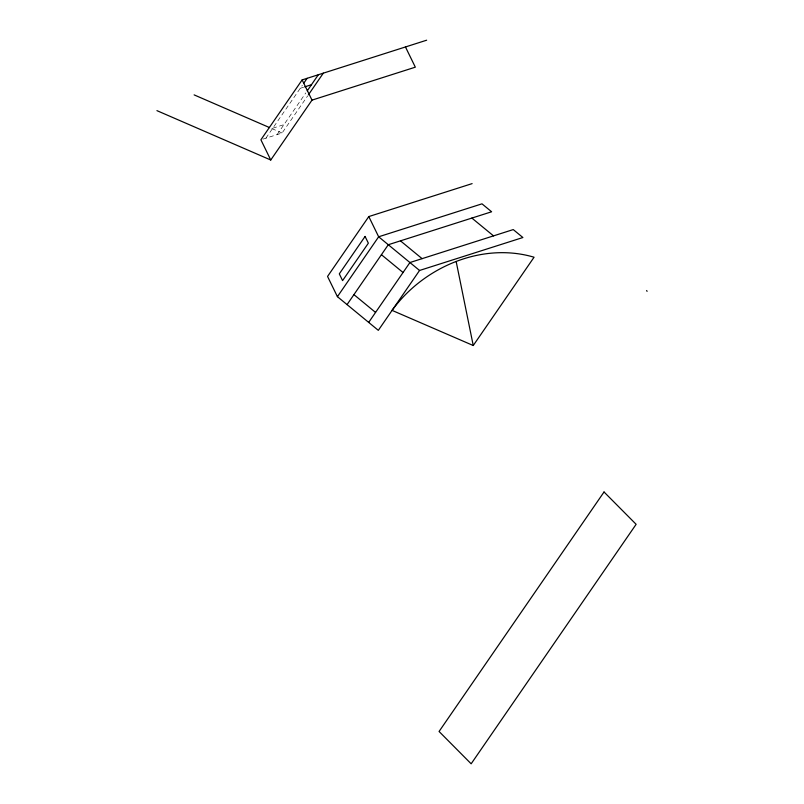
<?xml version="1.0" encoding="UTF-8"?>
<svg xmlns="http://www.w3.org/2000/svg" width="804" height="804" viewBox="0 0 804 804"><rect width="100%" height="100%" fill="white"/><g stroke="black" fill="none" stroke-linecap="round" stroke-linejoin="round"><path stroke-width="0.6" stroke-dasharray="4.02 3.01" d="M265.893 138.187L302.324 85.304M277.089 134.62L305.811 92.912M262.898 139.142L282.083 133.022L307.681 95.857M300.254 88.299L303.621 87.224M272.767 128.208L283.963 124.64M271.802 128.57L282.083 133.022"/><path stroke-width="1.21" d="M426.653 40.2L302.143 79.908L260.898 139.785L270.757 160.006L312.002 100.128L415.326 67.174L405.467 46.964M303.691 83.304L307.128 78.32M307.228 90.862L318.334 74.742M308.394 94.832L323.319 73.154M472.119 183.624L368.795 216.567L327.55 276.445L337.419 296.666L378.322 330.343L419.557 270.466L522.891 237.522L513.253 229.582L409.919 262.536L368.684 322.404M337.419 296.666L378.654 236.788L481.988 203.834L491.626 211.774L388.292 244.728L347.057 304.605M473.244 345.519L534.067 257.22C481.857 241.753 423.346 267.25 392.071 310.384L473.244 345.519L456.2 261.702M304.736 86.862L311.46 84.721M194.126 94.882L269.521 127.575M156.931 110.64L270.757 160.006M471.878 218.075L493.505 235.873M400.472 240.848L422.1 258.647M419.557 270.466L378.654 236.788L368.795 216.567M381.428 254.707L403.045 272.506M353.931 294.626L375.548 312.424M646.657 290.525L647.069 291.36M302.143 79.908L312.002 100.128M365.076 236.446L339.298 273.862L342.584 280.606L368.363 243.18L365.076 236.446M604.035 491.988L439.074 731.479L471.154 763.8L636.125 524.308L604.035 491.988"/></g></svg>
